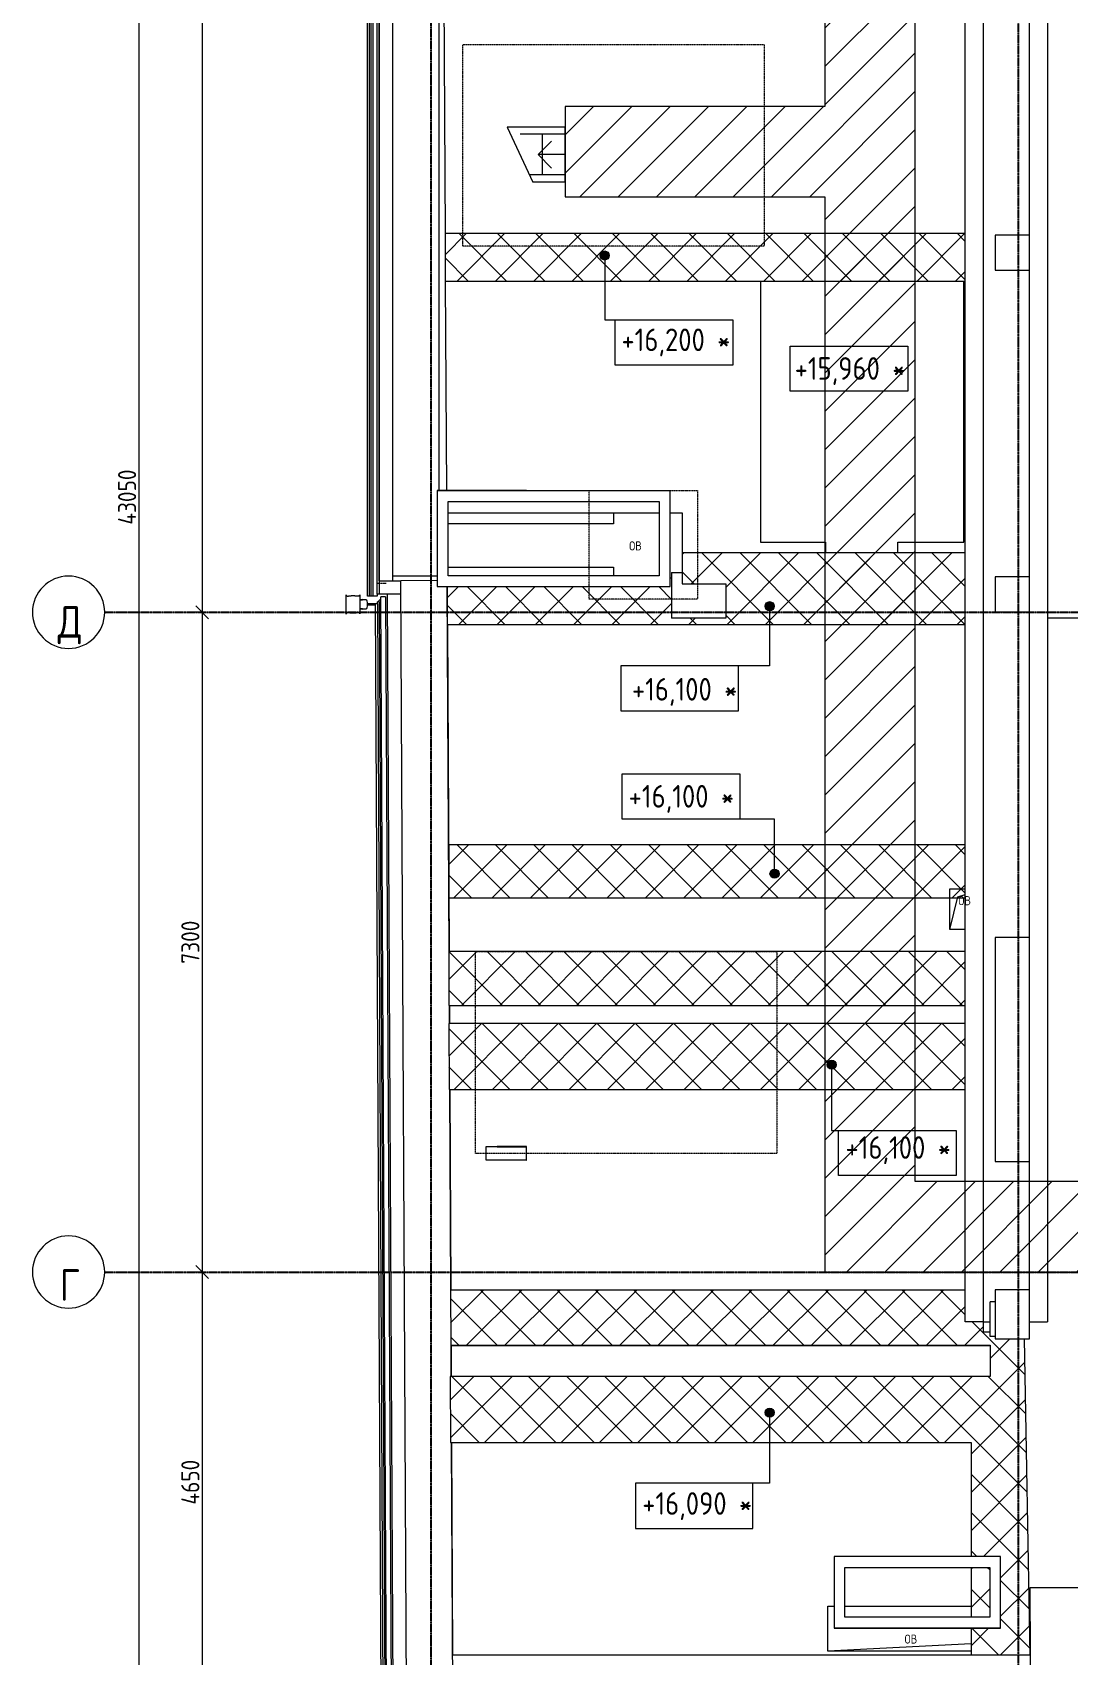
# Model space of a CAD drawing. Header units: millimetres. Extents: x -129048 to 476301, y -5853 to 215316.
# Drawn here: x 407000 to 418469, y 81340 to 99299 of the extents above; entities that cross this region are included whole.
import ezdxf

# ---------------------------------------------------------------- set-up
doc = ezdxf.new("R2010")
doc.units = ezdxf.units.MM
doc.linetypes.add('ADSK_Линия сетки', pattern=[25, 20, -2.5, 0, -2.5])
doc.linetypes.add('ADSK_Штриховая_ш3 п1_5', pattern=[4.5, 3, -1.5])
for name, color, linetype, lineweight in [('0_АР', 8, 'Continuous', 20), ('Аннотация', 7, 'Continuous', 9), ('Ограждение', 251, 'Continuous', 18), ('Оси', 7, 'Continuous', 9)]:
    doc.layers.add(name, color=color, linetype=linetype, lineweight=lineweight)
doc.layers.add('Обобщенные модели', color=5, linetype='Continuous', lineweight=18, true_color=0x0000ff)
doc.styles.add('GOST Common', font='GOST Common_0.ttf', dxfattribs={"width": 0.9, "height": 350})
doc.styles.add('GOST Common_1', font='GOST Common_0.ttf', dxfattribs={"width": 0.9, "height": 200})
doc.styles.add('GOST Common_3', font='GOST Common_0.ttf', dxfattribs={"width": 0.9, "height": 100})
doc.dimstyles.new('ADSK_Основной_2_5_мм_Оси', dxfattribs={"dimscale": 304.8, "dimtxt": 251.428749, "dimasz": 0.463911, "dimexe": 0.492126, "dimexo": 0.492126, "dimgap": 0.098425, "dimtad": 1, "dimrnd": 0.01, "dimdsep": 46, "dimtxsty": 'GOST Common_1', "dimblk1": 'OBLIQUE', "dimblk2": 'OBLIQUE', "dimsah": 1, "dimcen": 0.09, "dimdle": 0.492126, "dimazin": 2, "dimtfac": 1, "dimtdec": 4, "dimtix": 1, "dimtmove": 0, "dimatfit": 3, "dimfxl": 1, "dimtvp": 1, "dimtolj": 1, "dimtzin": 0, "dimlwd": 20, "dimlwe": 20, "dimarcsym": 2})
pattern_1 = [(45, (417914.95, 72638.46), (-212.132, 212.132), []), (135, (417914.95, 72638.46), (-212.132, -212.132), [])]

# ---------------------------------------------------------------- blocks, each defined once
blk = doc.blocks.new('GM_Отверстие прямоугольное _в плите_ - Отверстие-1433030-План чердака копия 2')
at = {"layer": 'Обобщенные модели'}
for p, q in [((-175, -225), (-175, 225)), ((-175, 225), (-5, 225)), ((-175, -225), (-87.5, 137.5)), ((-87.5, 137.5), (-5, 165)), ((-5, -225), (-175, -225))]:
    blk.add_line(p, q, dxfattribs=at)
blk = doc.blocks.new('Водосток - Тип 1 _карниз больше 490мм_-5161094-План чердака копия 2')
at = {"layer": 'Обобщенные модели'}
for p, q in [((19, 335), (125, 335)), ((125, 185), (19, 185)), ((75, 185), (75, 114)), ((125, 335), (231, 335)), ((231, 185), (125, 185)), ((175, 114), (175, 185)), ((75, 156), (75, 114)), ((120, 99), (120, 10)), ((130, 10), (130, 99)), ((175, 114), (175, 156))]:
    blk.add_line(p, q, dxfattribs=at)
at = {"layer": 'Обобщенные модели', "flags": 128}
for points in [[(75, 156), (75, 162), (75, 168), (75, 173), (75, 178), (75, 184), (75, 185)], [(75, 184), (75, 181), (75, 178), (75, 175), (75, 173), (75, 171), (75, 168), (75, 167), (75, 165), (75, 164), (75, 162), (75, 161), (75, 161), (75, 160), (75, 160)], [(175, 160), (175, 160), (175, 161), (175, 162), (175, 163), (175, 164), (175, 166), (175, 168), (175, 170), (175, 172), (175, 174), (175, 177), (175, 180), (175, 183), (175, 185)], [(175, 185), (175, 181), (175, 175), (175, 170), (175, 164), (175, 159), (175, 156)]]:
    blk.add_lwpolyline(points, dxfattribs=at)
at = {"layer": 'Обобщенные модели'}
for start, end in [(165.3598, 194.6402), (345.3598, 14.6402)]:
    blk.add_arc((125, 160), 52, start, end, dxfattribs=at)
for start_param, end_param in [(0, 1.570796), (0, 1.570796), (1.570796, 3.141593), (1.570796, 3.141593)]:
    blk.add_ellipse((125, 114), major_axis=(-50, 0), ratio=0.309017, start_param=start_param, end_param=end_param, dxfattribs=at)
for points in [[(19, 185), (21, 185), (25, 186), (29, 189), (31, 192), (32, 195), (32, 197), (32, 199), (32, 202), (32, 204), (32, 206), (32, 209), (32, 211), (31, 214), (31, 217), (31, 220), (30, 223), (30, 226), (29, 229), (29, 232), (29, 236), (28, 240), (28, 246), (27, 255), (27, 265), (28, 274), (28, 280), (29, 284), (29, 288), (29, 291), (30, 294), (30, 297), (31, 300), (31, 303), (31, 306), (32, 309), (32, 311), (32, 314), (32, 316), (32, 318), (32, 321), (32, 323), (32, 325), (31, 328), (29, 331), (25, 334), (21, 335), (19, 335)], [(231, 335), (229, 335), (225, 334), (221, 331), (219, 328), (218, 325), (218, 323), (218, 321), (218, 318), (218, 316), (218, 314), (218, 311), (218, 309), (219, 306), (219, 303), (219, 300), (220, 297), (220, 294), (221, 291), (221, 288), (221, 284), (222, 280), (222, 274), (223, 265), (223, 255), (222, 246), (222, 240), (221, 236), (221, 232), (221, 229), (220, 226), (220, 223), (219, 220), (219, 217), (219, 214), (218, 211), (218, 209), (218, 206), (218, 204), (218, 202), (218, 199), (218, 197), (218, 195), (219, 192), (221, 189), (225, 186), (229, 185), (231, 185)]]:
    blk.add_open_spline(points, degree=3, knots=[-1, -1, -1, -1, -0.941176, -0.882353, -0.852941, -0.823529, -0.808824, -0.794118, -0.779412, -0.764706, -0.75, -0.735294, -0.720588, -0.705882, -0.691176, -0.676471, -0.661765, -0.647059, -0.632353, -0.617647, -0.602941, -0.588235, -0.558824, -0.529412, -0.470588, -0.441176, -0.411765, -0.397059, -0.382353, -0.367647, -0.352941, -0.338235, -0.323529, -0.308824, -0.294118, -0.279412, -0.264706, -0.25, -0.235294, -0.220588, -0.205882, -0.191176, -0.176471, -0.147059, -0.117647, -0.058824, 0, 0, 0, 0], dxfattribs=at)
blk = doc.blocks.new('Ограждение - Ограждение-2981992-План чердака копия 2')
at = {"layer": 'Ограждение'}
h = blk.add_hatch(dxfattribs=at)
h.set_pattern_fill('FP_2', color=256, style=0, pattern_type=2)
h.set_pattern_definition([(45, (0, 0), (-106.066, 106.066), [])])
h.paths.add_polyline_path([(-5446, 14183), (-5446, 14333), (-5772, 14333), (-5772, 14331), (-5451, 14331), (-5451, 14183)])
for p, q in [((-5893, 14331), (-5893, 14333)), ((-5893, 14333), (-5772, 14333)), ((-5893, 14183), (-5893, 14331)), ((-5772, 14331), (-5893, 14331)), ((-5451, 14183), (-5893, 14183))]:
    blk.add_line(p, q, dxfattribs=at)
at = {"layer": 'Ограждение', "lineweight": 18}
for p, q in [((-5446, 14333), (-5772, 14333)), ((-5772, 14333), (-5772, 14331)), ((-5772, 14331), (-5451, 14331)), ((-5451, 14331), (-5451, 14183)), ((-5446, 14183), (-5446, 14333)), ((-5451, 14183), (-5446, 14183))]:
    blk.add_line(p, q, dxfattribs=at)
blk = doc.blocks.new('GM_Отверстие прямоугольное _в плите_ - Отверстие-3336401-План чердака копия 2')
at = {"layer": 'Обобщенные модели'}
for p, q in [((-746, 250), (838, 250)), ((-746, 167), (838, 250)), ((838, 250), (838, -250)), ((649, -250), (-746, -250)), ((838, -250), (769, -250))]:
    blk.add_line(p, q, dxfattribs=at)
blk = doc.blocks.new('Ось сетки - Круг_Ø8 мм-8258-План чердака копия 2')
at = {"layer": 'Оси', "lineweight": 20}
for start, end in [(360, 180), (180, 360)]:
    blk.add_arc((0, 0), 4, start, end, dxfattribs=at)
blk = doc.blocks.new('_Oblique')
at = {"color": 0, "linetype": 'ByBlock', "lineweight": -2}
blk.add_line((-0.5, -0.5), (0.5, 0.5), dxfattribs=at)
blk = doc.blocks.new('*D3116')
at = {"color": 0, "lineweight": 20, "transparency": 16777216}
for p, q in [((408128, 115683), (408028, 115683)), ((408178, 115833), (408178, 72483)), ((408128, 72633), (408028, 72633))]:
    blk.add_line(p, q, dxfattribs=at)
at = {"layer": 'Defpoints', "color": 0, "transparency": 16777216}
for p in [(408278, 115683), (408178, 72633), (408278, 72633)]:
    blk.add_point(p, dxfattribs=at)
at = {"color": 0, "lineweight": 20, "transparency": 16777216, "xscale": 141.4, "yscale": 141.4, "zscale": 141.4}
for p, rotation in [((408178, 115683), 90), ((408178, 72633), 270)]:
    blk.add_blockref('_Oblique', p, dxfattribs=dict(at, rotation=rotation))
at = {"color": 0, "lineweight": 20, "transparency": 16777216, "insert": (408048, 94158), "char_height": 200, "width": 971.62, "attachment_point": 5, "rotation": 90, "style": 'GOST Common_1'}
blk.add_mtext('\\A1;43050', dxfattribs=at)
blk = doc.blocks.new('*D3129')
at = {"color": 0, "lineweight": 20, "transparency": 16777216}
for p, q in [((408128, 115683), (408028, 115683)), ((408178, 115833), (408178, 72483)), ((408128, 72633), (408028, 72633))]:
    blk.add_line(p, q, dxfattribs=at)
at = {"layer": 'Defpoints', "color": 0, "transparency": 16777216}
for p in [(408278, 115683), (408178, 72633), (408278, 72633)]:
    blk.add_point(p, dxfattribs=at)
at = {"color": 0, "lineweight": 20, "transparency": 16777216, "xscale": 141.4, "yscale": 141.4, "zscale": 141.4}
for p, rotation in [((408178, 115683), 90), ((408178, 72633), 270)]:
    blk.add_blockref('_Oblique', p, dxfattribs=dict(at, rotation=rotation))
at = {"color": 0, "lineweight": 20, "transparency": 16777216, "insert": (408048, 94158), "char_height": 200, "width": 971.62, "attachment_point": 5, "rotation": 90, "style": 'GOST Common_1'}
blk.add_mtext('\\A1;43050', dxfattribs=at)
blk = doc.blocks.new('*D3131')
at = {"color": 0, "lineweight": 20, "transparency": 16777216}
for p, q in [((408878, 109333), (408878, 92733)), ((408828, 109183), (408728, 109183)), ((408828, 92883), (408728, 92883))]:
    blk.add_line(p, q, dxfattribs=at)
at = {"layer": 'Defpoints', "color": 0, "transparency": 16777216}
for p in [(408978, 109183), (408878, 92883), (408978, 92883)]:
    blk.add_point(p, dxfattribs=at)
at = {"color": 0, "lineweight": 20, "transparency": 16777216, "xscale": 141.4, "yscale": 141.4, "zscale": 141.4}
for p, rotation in [((408878, 109183), 90), ((408878, 92883), 270)]:
    blk.add_blockref('_Oblique', p, dxfattribs=dict(at, rotation=rotation))
at = {"color": 0, "lineweight": 20, "transparency": 16777216, "insert": (408748, 101033), "char_height": 200, "width": 889.8, "attachment_point": 5, "rotation": 90, "style": 'GOST Common_1'}
blk.add_mtext('\\A1;16300', dxfattribs=at)
blk = doc.blocks.new('*D3132')
at = {"color": 0, "lineweight": 20, "transparency": 16777216}
for p, q in [((408878, 93033), (408878, 85433)), ((408828, 92883), (408728, 92883)), ((408828, 85583), (408728, 85583))]:
    blk.add_line(p, q, dxfattribs=at)
at = {"layer": 'Defpoints', "color": 0, "transparency": 16777216}
for p in [(408978, 92883), (408878, 85583), (408978, 85583)]:
    blk.add_point(p, dxfattribs=at)
at = {"color": 0, "lineweight": 20, "transparency": 16777216, "xscale": 141.4, "yscale": 141.4, "zscale": 141.4}
for p, rotation in [((408878, 92883), 90), ((408878, 85583), 270)]:
    blk.add_blockref('_Oblique', p, dxfattribs=dict(at, rotation=rotation))
at = {"color": 0, "lineweight": 20, "transparency": 16777216, "insert": (408748, 89233), "char_height": 200, "width": 756.84, "attachment_point": 5, "rotation": 90, "style": 'GOST Common_1'}
blk.add_mtext('\\A1;7300', dxfattribs=at)
blk = doc.blocks.new('*D3133')
at = {"color": 0, "lineweight": 20, "transparency": 16777216}
for p, q in [((408878, 85733), (408878, 80783)), ((408828, 85583), (408728, 85583)), ((409149, 80933), (408728, 80933))]:
    blk.add_line(p, q, dxfattribs=at)
at = {"layer": 'Defpoints', "color": 0, "transparency": 16777216}
for p in [(408978, 85583), (408878, 80933), (409299, 80933)]:
    blk.add_point(p, dxfattribs=at)
at = {"color": 0, "lineweight": 20, "transparency": 16777216, "xscale": 141.4, "yscale": 141.4, "zscale": 141.4}
for p, rotation in [((408878, 85583), 90), ((408878, 80933), 270)]:
    blk.add_blockref('_Oblique', p, dxfattribs=dict(at, rotation=rotation))
at = {"color": 0, "lineweight": 20, "transparency": 16777216, "insert": (408748, 83258), "char_height": 200, "width": 782.41, "attachment_point": 5, "rotation": 90, "style": 'GOST Common_1'}
blk.add_mtext('\\A1;4650', dxfattribs=at)
blk = doc.blocks.new('Высотные отметки - Рамка-12095-План чердака копия 2')
at = {"layer": 'Аннотация'}
for p, q in [((-6.5, 0), (-6.5, 5)), ((-6.5, 5), (6.5, 5)), ((6.5, 5), (6.5, 0)), ((6.5, 0), (-6.5, 0))]:
    blk.add_line(p, q, dxfattribs=at)

msp = doc.modelspace()

# ---------------------------------------------------------------- hatches: boundary and pattern name
at = {"layer": '0_АР', "lineweight": 9}
h = msp.add_hatch(dxfattribs=at)
h.set_pattern_fill('FP_3', color=256, style=0, pattern_type=2)
h.set_pattern_definition([(45, (417914.95, 72638.46), (-212.132, 212.132), [])])
h.paths.add_polyline_path([(453334.00515, 79120.97844), (458288.31409, 79120.97844), (458288.31409, 81607.88416), (465046.71156, 81607.88416), (465046.71156, 82530.71632), (457288.31409, 82530.71632), (457288.31409, 80328.76532), (452832.53412, 80328.76532), (452832.53412, 84028.76532), (451832.53412, 84028.76532), (451832.53412, 80120.97844), (424674.04079, 80120.97844), (424674.04079, 84460.27382), (420571.25912, 84460.27382), (420571.25912, 86583.45535), (416772.86429, 86583.45535), (416772.86429, 109113.45535), (415772.86429, 109113.45535), (415772.86429, 98481.38768), (412897.22172, 98481.38768), (412897.22172, 97481.38768), (415772.86429, 97481.38768), (415772.86429, 85583.45535), (419571.25912, 85583.45535), (419571.25912, 83357.20519), (423674.04079, 83357.20519), (423674.04079, 79120.97844), (453170.45849, 79120.97844)])
h = msp.add_hatch(dxfattribs=at)
h.set_pattern_fill('FP_1', color=256, style=0, pattern_type=2)
h.set_pattern_definition(pattern_1)
h.paths.add_polyline_path([(411570.14467, 96548.06475), (417324.95368, 96548.06475), (417324.95368, 97073.05148), (411567.45037, 97073.05148)])
at = {"layer": '0_АР'}
h = msp.add_hatch(color=256, dxfattribs=at)
edge = h.paths.add_edge_path()
edge.add_arc((413334.48872, 96831.18255), 50, 0, 360)
at = {"layer": '0_АР', "lineweight": 9}
h = msp.add_hatch(dxfattribs=at)
h.set_pattern_fill('FP_1', color=256, style=0, pattern_type=2)
h.set_pattern_definition(pattern_1)
h.paths.add_polyline_path([(416772.86429, 92748.45535), (417324.95368, 92748.45535), (417324.95368, 93539.54233), (414193.62384, 93539.54233), (414193.62384, 93198.45535), (414673.62384, 93198.45535), (414673.62384, 92818.45535), (414073.62384, 92818.45535), (414073.62384, 93262.04537), (414057.99433, 93262.04537), (414057.99433, 93167.83558), (411589.81456, 93167.83558), (411591.88449, 92748.45535), (416635.59617, 92748.45535)])
at = {"layer": '0_АР'}
h = msp.add_hatch(color=256, dxfattribs=at)
edge = h.paths.add_edge_path()
edge.add_arc((415160.36941, 92950.86194), 50, 0, 360)
at = {"layer": '0_АР', "lineweight": 9}
h = msp.add_hatch(dxfattribs=at)
h.set_pattern_fill('FP_1', color=256, style=0, pattern_type=2)
h.set_pattern_definition(pattern_1)
h.paths.add_polyline_path([(411610.96265, 89723.45535), (417324.95368, 89723.45535), (417324.95368, 90308.45535), (411607.96036, 90308.45535)])
at = {"layer": '0_АР'}
h = msp.add_hatch(color=256, dxfattribs=at)
edge = h.paths.add_edge_path()
edge.add_arc((415214.2054, 89989.88245), 50, 0, 360)
at = {"layer": '0_АР', "lineweight": 9}
h = msp.add_hatch(dxfattribs=at)
h.set_pattern_fill('FP_1', color=256, style=0, pattern_type=2)
h.set_pattern_definition(pattern_1)
h.paths.add_polyline_path([(415772.86429, 88533.45535), (417324.95368, 88533.45535), (417324.95368, 89128.45535), (411607.96036, 89128.45535), (411611.27679, 88533.45535), (412344.44722, 88533.45535)])
h = msp.add_hatch(dxfattribs=at)
h.set_pattern_fill('FP_1', color=256, style=0, pattern_type=2)
h.set_pattern_definition(pattern_1)
h.paths.add_polyline_path([(411611.70681, 87603.45535), (417324.95368, 87603.45535), (417324.95368, 88333.45535), (411607.96036, 88333.45535), (411611.41539, 87660.23956)])
at = {"layer": '0_АР'}
h = msp.add_hatch(color=256, dxfattribs=at)
edge = h.paths.add_edge_path()
edge.add_arc((415846.77829, 87876.81982), 50, 0, 360)
at = {"layer": '0_АР', "lineweight": 9}
h = msp.add_hatch(dxfattribs=at)
h.set_pattern_fill('FP_1', color=256, style=0, pattern_type=2)
h.set_pattern_definition(pattern_1)
h.paths.add_polyline_path([(418045.44839, 81347.04537), (417979.96429, 84844.67333), (417654.95368, 84844.67333), (417654.95368, 84868.45535), (417599.51904, 84868.45535), (417599.51904, 84922.23816), (417524.95368, 84922.23816), (417524.95368, 85032.44088), (417324.95368, 85032.44088), (417324.95368, 85383.45535), (411627.44304, 85383.45535), (411630.57346, 84773.45535), (417599.51904, 84773.45535), (417599.51904, 84428.45535), (411625.67228, 84428.45535), (411629.41873, 83698.45535), (417389.51904, 83698.45535), (417389.51904, 82434.65844), (417716.35083, 82434.65844), (417716.35083, 81644.65844), (417389.51904, 81644.65844), (417389.51904, 81347.04537), (418045.35054, 81347.04537)])
h.paths.add_polyline_path([(417596.35083, 81764.65844), (417596.35083, 82314.65844), (417389.51904, 82314.65844), (417389.51904, 81764.65844)])
at = {"layer": '0_АР'}
h = msp.add_hatch(color=256, dxfattribs=at)
edge = h.paths.add_edge_path()
edge.add_arc((415160.36941, 84027.54649), 50, 0, 360)

# ---------------------------------------------------------------- linework, layer by layer
at = {"linetype": 'ADSK_Линия сетки'}
for p, q in [((411414.51904, 67615.87031), (411414.51904, 116748.51954)), ((417914.51904, 67728.80458), (417914.51904, 116861.45381)), ((407800.22514, 92883.45535), (473919.80656, 92883.45535)), ((407800.22514, 85583.45535), (473919.80656, 85583.45535))]:
    msp.add_line(p, q, dxfattribs=at)
at = {"layer": '0_АР'}
for p, q in [((410707.166, 93061.78168), (410707.166, 116224.99663)), ((410727.166, 116214.92925), (410727.166, 93061.78168)), ((410747.166, 116214.79493), (410747.166, 93061.78168)), ((410767.166, 116194.66061), (410767.166, 93061.78168)), ((410817.166, 93081.98918), (410817.166, 116154.32481)), ((410837.166, 116154.19049), (410837.166, 93081.98918)), ((410837.166, 93231.98918), (410837.166, 116134.19004)), ((410987.166, 116133.18264), (410987.166, 93231.98918)), ((411497.1659, 109377.33435), (411497.1659, 94228.85549)), ((415772.86429, 109113.45535), (415772.86429, 98481.38768)), ((416772.86429, 86583.45535), (416772.86429, 109113.45535)), ((417324.95368, 85032.44088), (417324.95368, 109113.45535)), ((417524.95368, 109113.45535), (417524.95368, 84922.23816)), ((418034.95368, 84844.67333), (418034.95368, 109113.45535)), ((418234.95368, 109113.45535), (418234.95368, 85032.44088)), ((411550.19397, 100435.46649), (411567.45037, 97073.05148)), ((415772.86429, 98481.38768), (412897.22172, 98481.38768)), ((412897.22172, 98481.38768), (412897.22172, 97481.38768)), ((412897.22172, 98252.74014), (412254.99788, 98252.74014)), ((412254.99788, 98252.74014), (412539.44556, 97642.74014)), ((412897.22172, 98172.74014), (412897.22172, 98252.74014)), ((412647.22172, 98172.74014), (412397.22172, 98172.74014)), ((412597.22172, 97947.74014), (412747.22172, 98097.74014)), ((412897.22172, 98172.74014), (412647.22172, 98172.74014)), ((412647.22172, 97722.74014), (412647.22172, 98172.74014)), ((412647.22172, 97722.74014), (412647.22172, 98172.74014)), ((412897.22172, 97722.74014), (412897.22172, 98172.74014)), ((412897.22172, 97722.74014), (412897.22172, 98172.74014)), ((412647.22172, 97947.74014), (412597.22172, 97947.74014)), ((412597.22172, 97947.74014), (412747.22172, 97797.74014)), ((412897.22172, 97947.74014), (412647.22172, 97947.74014)), ((412647.22172, 97722.74014), (412502.14094, 97722.74014)), ((412897.22172, 97722.74014), (412647.22172, 97722.74014)), ((412897.22172, 97642.74014), (412897.22172, 97722.74014)), ((412897.22172, 97642.74014), (412539.44556, 97642.74014)), ((412897.22172, 97481.38768), (415772.86429, 97481.38768)), ((415772.86429, 97481.38768), (415772.86429, 85583.45535)), ((411567.45037, 97073.05148), (411570.14467, 96548.06475)), ((417324.95368, 97073.05148), (411567.45037, 97073.05148)), ((417654.95368, 97054.69891), (417654.95368, 96669.69891)), ((418034.95368, 97054.69891), (417654.95368, 97054.69891)), ((417654.95368, 96669.69891), (418034.95368, 96669.69891)), ((411570.14467, 96548.06475), (411582.04719, 94228.85549)), ((411570.14467, 96548.06475), (417324.95368, 96548.06475)), ((415057.99433, 96548.06475), (415057.99433, 93659.54233)), ((417307.99433, 93659.54233), (417307.99433, 96548.06475)), ((414057.99433, 94228.85549), (411481.63538, 94228.85549)), ((411481.63538, 94228.85549), (411481.63538, 93167.83558)), ((411601.63538, 94108.85549), (413937.99433, 94108.85549)), ((411601.63538, 93287.83558), (411601.63538, 94108.85549)), ((413937.99433, 94108.85549), (413937.99433, 93287.83558)), ((414057.99433, 93167.83558), (414057.99433, 94228.85549)), ((411601.63538, 93982.04537), (413433.62384, 93982.04537)), ((413433.62384, 93982.04537), (413433.62384, 93862.04537)), ((413433.62384, 93982.04537), (413937.99433, 93982.04537)), ((414057.99433, 93982.04537), (414193.62384, 93982.04537)), ((414193.62384, 93982.04537), (414193.62384, 93322.04537)), ((413433.62384, 93862.04537), (411601.63538, 93862.04537)), ((415057.99433, 93659.54233), (415777.99433, 93659.54233)), ((415777.99433, 93659.54233), (415777.99433, 93539.54233)), ((416577.99433, 93539.54233), (416577.99433, 93659.54233)), ((416577.99433, 93659.54233), (417307.99433, 93659.54233)), ((417324.95368, 93539.54233), (414193.62384, 93539.54233)), ((410837.166, 93231.98918), (411077.15653, 93231.98918)), ((410987.166, 93287.83558), (411481.63538, 93287.83558)), ((411481.63538, 93234.06502), (411077.15653, 93231.98918)), ((411077.15653, 93081.98918), (411077.15653, 93231.98918)), ((411140.76915, 80837.04537), (411077.15653, 93231.98918)), ((411601.63538, 93382.04537), (413433.62384, 93382.04537)), ((413937.99433, 93287.83558), (411601.63538, 93287.83558)), ((413433.62384, 93382.04537), (413433.62384, 93287.83558)), ((414073.62384, 93262.04537), (414057.99433, 93262.04537)), ((414073.62384, 93322.04537), (414193.62384, 93322.04537)), ((414073.62384, 93322.04537), (414073.62384, 92818.45535)), ((414193.62384, 93322.04537), (414193.62384, 93198.45535)), ((417654.95368, 93274.16603), (417654.95368, 92889.16603)), ((418034.95368, 93274.16603), (417654.95368, 93274.16603)), ((410817.166, 93061.78168), (410707.166, 93061.78168)), ((411077.92635, 93081.98918), (410817.166, 93081.98918)), ((410817.166, 93081.98918), (410817.166, 93061.78168)), ((410908.07421, 93052.74243), (410858.07486, 93052.48583)), ((410921.7674, 80641.91707), (410858.07486, 93052.48583)), ((410908.07421, 93052.74243), (410971.76674, 80642.17367)), ((410927.92437, 93081.98918), (410991.53671, 80687.04537)), ((411481.63538, 93167.83558), (414057.99433, 93167.83558)), ((411587.49249, 93167.83558), (411608.22317, 89128.45535)), ((411589.81456, 93167.83558), (411591.88449, 92748.45535)), ((414193.62384, 93198.45535), (414673.62384, 93198.45535)), ((414673.62384, 93198.45535), (414673.62384, 92818.45535)), ((410818.45951, 92977.66545), (410798.45977, 92977.56281)), ((410862.1523, 80566.99405), (410798.45977, 92977.56281)), ((410838.35687, 92997.66545), (410818.35713, 92997.56281)), ((410818.45925, 92977.66545), (410818.35713, 92997.56281)), ((410818.45951, 92977.66545), (410882.15204, 80567.09669)), ((410858.25357, 93017.66545), (410838.25449, 93017.56281)), ((410838.3566, 92997.66545), (410838.25449, 93017.56281)), ((410838.35687, 92997.66545), (410901.99834, 80597.04537)), ((417654.95368, 92889.16603), (418034.95368, 92889.16603)), ((411591.88449, 92748.45535), (417324.95368, 92748.45535)), ((411595.324, 92748.55237), (411613.19164, 89128.45535)), ((414673.62384, 92818.45535), (414073.62384, 92818.45535)), ((420716.41089, 92818.45535), (418234.95368, 92818.45535)), ((411607.96036, 90308.45535), (411610.96265, 89723.45535)), ((417324.95368, 90308.45535), (411607.96036, 90308.45535)), ((411610.96265, 89723.45535), (417324.95368, 89723.45535)), ((417654.95368, 89284.67333), (417654.95368, 86804.67333)), ((418034.95368, 89284.67333), (417654.95368, 89284.67333)), ((411607.96036, 89128.45535), (411611.01398, 88533.45535)), ((417324.95368, 89128.45535), (411607.96036, 89128.45535)), ((411611.01398, 88533.45535), (417324.95368, 88533.45535)), ((411611.27679, 88533.45535), (411612.30322, 88333.45535)), ((411616.12837, 88533.45535), (411617.11551, 88333.45535)), ((411607.96036, 88333.45535), (411611.70681, 87603.45535)), ((417324.95368, 88333.45535), (411607.96036, 88333.45535)), ((411611.70681, 87603.45535), (417324.95368, 87603.45535)), ((411616.04968, 87603.45535), (411627.44304, 85383.45535)), ((411620.71856, 87603.45535), (411631.67622, 85383.3632)), ((417654.95368, 86804.67333), (418034.95368, 86804.67333)), ((420571.25912, 86583.45535), (416772.86429, 86583.45535)), ((415772.86429, 85583.45535), (419571.25912, 85583.45535)), ((411627.44286, 85383.45535), (411630.57346, 84773.45535)), ((417324.95368, 85383.45535), (411627.44286, 85383.45535)), ((417654.95368, 85384.67333), (417654.95368, 84844.67333)), ((418034.95368, 85384.67333), (417654.95368, 85384.67333)), ((417599.51904, 84868.45535), (417599.51904, 85253.45535)), ((417654.95368, 85253.45535), (417599.51904, 85253.45535)), ((417524.95368, 85032.44088), (417324.95368, 85032.44088)), ((417524.95368, 85032.44088), (417599.51904, 85032.44088)), ((418034.95368, 85032.44088), (418234.95368, 85032.44088)), ((411630.57346, 84773.45535), (417599.51904, 84773.45535)), ((411630.57365, 84773.45535), (411632.34424, 84428.45535)), ((417524.95368, 84922.23816), (417599.51904, 84922.23816)), ((417654.95368, 84868.45535), (417599.51904, 84868.45535)), ((417599.51904, 84773.45535), (417599.51904, 84428.45535)), ((417654.95368, 84844.67333), (418034.95368, 84844.67333)), ((418045.44839, 81347.04537), (417979.96429, 84844.67333)), ((417599.51904, 84767.23816), (411634.71722, 84767.23816)), ((411634.71722, 84767.23816), (411636.38934, 84428.45535)), ((417599.51904, 84428.45535), (411625.67228, 84428.45535)), ((411625.67228, 84428.45535), (411629.41873, 83698.45535)), ((411629.41873, 83698.45535), (417389.51904, 83698.45535)), ((411636.0907, 83698.45535), (411650.77586, 80837.04537)), ((411639.99239, 83698.45535), (411651.5982, 81347.04537)), ((417389.51904, 83698.45535), (417389.51904, 82434.65844)), ((417716.35083, 82434.65844), (415874.35083, 82434.65844)), ((415874.35083, 82434.65844), (415874.35083, 81644.65844)), ((417716.35083, 81644.65844), (417716.35083, 82434.65844)), ((415994.35083, 82314.65844), (417596.35083, 82314.65844)), ((415994.35083, 81764.65844), (415994.35083, 82314.65844)), ((417389.51904, 82314.65844), (417389.51904, 81764.65844)), ((417596.35083, 82314.65844), (417596.35083, 81764.65844)), ((418048.88838, 81347.04537), (418045.35054, 82090.97535)), ((418045.35054, 82090.97535), (420352.48078, 82090.97535)), ((417596.35083, 81764.65844), (415994.35083, 81764.65844)), ((415874.35083, 81644.65844), (417716.35083, 81644.65844)), ((417389.51904, 81644.65844), (417389.51904, 81347.04537)), ((411648.15847, 81347.04537), (417389.51904, 81347.04537)), ((417389.51904, 81347.04537), (418048.88838, 81347.04537)), ((418045.44839, 81347.04537), (418056.03469, 79120.97844))]:
    msp.add_line(p, q, dxfattribs=at)
at = {"layer": '0_АР', "linetype": 'ADSK_Штриховая_ш3 п1_5'}
for p, q in [((411765.13722, 99167.17372), (415100.44405, 99167.17372)), ((411765.13722, 96933.45535), (411765.13722, 99167.17372)), ((415100.44405, 99167.17372), (415100.44405, 96933.45535)), ((415100.44405, 96933.45535), (411765.13722, 96933.45535)), ((413163.32378, 94230.64603), (414363.32378, 94230.64603)), ((413163.32378, 93030.09043), (413163.32378, 94230.64603)), ((414363.32378, 94230.64603), (414363.32378, 93030.09043)), ((410818.72826, 93207.15607), (410917.28187, 93207.15607)), ((414363.32378, 93030.09043), (413163.32378, 93030.09043)), ((411905.13722, 89128.45535), (415240.44405, 89128.45535)), ((411905.13722, 86894.73699), (411905.13722, 89128.45535)), ((415240.44405, 89128.45535), (415240.44405, 86894.73699)), ((415240.44405, 86894.73699), (411905.13722, 86894.73699))]:
    msp.add_line(p, q, dxfattribs=at)
at = {"layer": '0_АР', "lineweight": 20}
for p, q in [((413334.48872, 96831.18255), (413334.48872, 96118.59078)), ((413334.48872, 96118.59078), (414101.65159, 96118.59078)), ((415160.36941, 92950.86194), (415160.36941, 92291.37106)), ((415160.36941, 92291.37106), (414164.40358, 92291.37106)), ((415214.2054, 90595.53735), (414179.70335, 90595.53735)), ((415214.2054, 89989.88245), (415214.2054, 90595.53735)), ((415846.77829, 87876.81982), (415846.77829, 87150.03395)), ((415846.77829, 87150.03395), (416573.56416, 87150.03395)), ((415160.36941, 84027.54649), (415160.36941, 83246.92462)), ((415160.36941, 83246.92462), (414325.91155, 83246.92462))]:
    msp.add_line(p, q, dxfattribs=at)
at = {"layer": '0_АР', "lineweight": 9}
for p, q in [((411480.63538, 94229.85549), (411480.63538, 93166.83558)), ((412468.66159, 94229.85549), (411480.63538, 94229.85549)), ((412468.66159, 94228.85549), (412468.66159, 94229.85549)), ((411480.63538, 93166.83558), (412468.66159, 93166.83558)), ((412468.66159, 93166.83558), (412468.66159, 93167.83558)), ((415874.35083, 82070.12376), (415873.35083, 82070.12376)), ((415873.35083, 82070.12376), (415873.35083, 81643.65844)), ((417717.35083, 82070.12376), (417716.35083, 82070.12376)), ((417717.35083, 81643.65844), (417717.35083, 82070.12376)), ((415873.35083, 81643.65844), (417717.35083, 81643.65844))]:
    msp.add_line(p, q, dxfattribs=at)
at = {"layer": '0_АР'}
for centre in [(413334.48872, 96831.18255), (415160.36941, 92950.86194), (415214.2054, 89989.88245), (415846.77829, 87876.81982), (415160.36941, 84027.54649)]:
    msp.add_circle(centre, 50, dxfattribs=at)

# ---------------------------------------------------------------- block references
at = {"lineweight": 20, "xscale": 99.99999999999993, "yscale": 99.99999999999993, "zscale": 99.99999999999993, "rotation": 269.9999999999994}
for p in [(407400.22514, 92883.45535), (407400.22514, 85583.45535)]:
    msp.add_blockref('Ось сетки - Круг_Ø8 мм-8258-План чердака копия 2', p, dxfattribs=at)
at = {"layer": '0_АР', "lineweight": 20, "xscale": 99.99999999999993, "yscale": 99.99999999999993, "zscale": 99.99999999999993, "rotation": 180}
for p in [(414101.65159, 96118.59078), (416573.56416, 87150.03395)]:
    msp.add_blockref('Высотные отметки - Рамка-12095-План чердака копия 2', p, dxfattribs=at)
at = {"layer": '0_АР', "lineweight": 20, "xscale": 99.99999999999993, "yscale": 99.99999999999993, "zscale": 99.99999999999993}
for p in [(416038.10493, 95329.74476), (414179.70335, 90595.53735)]:
    msp.add_blockref('Высотные отметки - Рамка-12095-План чердака копия 2', p, dxfattribs=at)
at = {"layer": '0_АР'}
for name, p, rotation in [('Водосток - Тип 1 _карниз больше 490мм_-5161094-План чердака копия 2', (410809.13106, 92846.78686), 90.29404624676303), ('GM_Отверстие прямоугольное _в плите_ - Отверстие-3336401-План чердака копия 2', (416643.39763, 81637.00423), 180)]:
    msp.add_blockref(name, p, dxfattribs=dict(at, rotation=rotation))
at = {"layer": '0_АР', "lineweight": 20, "extrusion": (0, 0, -1), "xscale": 99.99999999999993, "yscale": 99.99999999999993, "zscale": 99.99999999999993, "rotation": 180}
for p in [(-414164.40358, 92291.37106), (-414325.91155, 83246.92462)]:
    msp.add_blockref('Высотные отметки - Рамка-12095-План чердака копия 2', p, dxfattribs=at)
at = {"layer": '0_АР'}
for name, p in [('GM_Отверстие прямоугольное _в плите_ - Отверстие-1433030-План чердака копия 2', (417329.95368, 89596.59501)), ('Ограждение - Ограждение-2981992-План чердака копия 2', (417914.95368, 72638.45535))]:
    msp.add_blockref(name, p, dxfattribs=at)

# ---------------------------------------------------------------- texts
at = {"char_height": 350, "attachment_point": 5, "line_spacing_factor": 1.022766, "style": 'GOST Common'}
for s, insert, width in [('\\pt89.999,180,270,360,450,540,630,720,810,900,990,1080,1170,1260,1350,1440,1530,1620,1710,1800,1890,1980,2070,2160,2250,2340,2430,2520,2610,2700,2790,2880;Д', (407415.15225, 92740.60433), 291.6), ('\\pt89.999,180,270,360,450,540,630,720,810,900,990,1080,1170,1260,1350,1440,1530,1620,1710,1800,1890,1980,2070,2160,2250,2340,2430,2520,2610,2700,2790,2880;Г', (407414.70225, 85440.60433), 232.2)]:
    msp.add_mtext(s, dxfattribs=dict(at, insert=insert, width=width))
at = {"layer": '0_АР', "lineweight": 20, "char_height": 250, "attachment_point": 1, "line_spacing_factor": 1.022761, "style": 'GOST Common_1'}
for s, insert, width in [('+16,200 *', (413520.04667, 96023.17932), 1442.1618411), ('+15,960 *', (415437.20416, 95706.45184), 1442.1618411), ('+16,100 *', (413636.2486, 92156.19799), 1390.8715664), ('+16,100 *', (413600.17353, 90972.24443), 1390.8715664), ('+16,100 *', (415999.99041, 87085.7014), 1390.8715664), ('+16,090 *', (413749.87382, 83147.27996), 1442.1618411)]:
    msp.add_mtext(s, dxfattribs=dict(at, insert=insert, width=width))
at = {"layer": '0_АР', "lineweight": 9, "char_height": 100, "line_spacing_factor": 1.022766, "style": 'GOST Common_3'}
for insert, width, attachment_point in [((413744.25409, 93668.03725), 149.985, 3), ((417248.93339, 89742.24365), 156.348, 1), ((416654.25339, 81571.72371), 156.348, 1)]:
    msp.add_mtext('\\pt360,720,1080,1440,1800,2160,2520,2880,3240,3600,3960,4320,4680,5040,5400,5760,6120,6480,6840,7200,7560,7920,8280,8640,9000,9360,9720,10080,10440,10800,11160,11520;ОВ', dxfattribs=dict(at, insert=insert, width=width, attachment_point=attachment_point))

# ---------------------------------------------------------------- dimensions: what is measured, and where the dimension line sits
at = {"lineweight": 20}
for base, p1, p2, override, picture, middle in [((408177.95318, 72633.45535), (408277.93808, 115683.45535), (408277.93808, 72633.45535), {"dimpost": '<>', "dimfxl": 43050}, '*D3116', (408047.95318, 94158.45535)), ((408177.95318, 72633.45535), (408277.93808, 115683.45535), (408277.93808, 72633.45535), {"dimpost": '<>', "dimfxl": 43050}, '*D3129', (408047.95318, 94158.45535)), ((408877.95318, 92883.45535), (408977.93808, 109183.45535), (408977.93808, 92883.45535), {"dimpost": '<>', "dimfxl": 16300}, '*D3131', (408747.95318, 101033.45535)), ((408877.95318, 85583.45535), (408977.93808, 92883.45535), (408977.93808, 85583.45535), {"dimpost": '<>', "dimfxl": 7300}, '*D3132', (408747.95318, 89233.45535)), ((408877.95318, 80933.45535), (408977.93808, 85583.45535), (409299.06033, 80933.45535), {"dimpost": '<>', "dimfxl": 4661.07493}, '*D3133', (408747.95318, 83258.45535))]:
    dim = msp.add_linear_dim(base=base, p1=p1, p2=p2, angle=90, dimstyle='ADSK_Основной_2_5_мм_Оси', override=override, dxfattribs=at)
    dim.commit()
    dim.dimension.update_dxf_attribs({"geometry": picture, "text_midpoint": middle})

doc.saveas('drawing.dxf')
